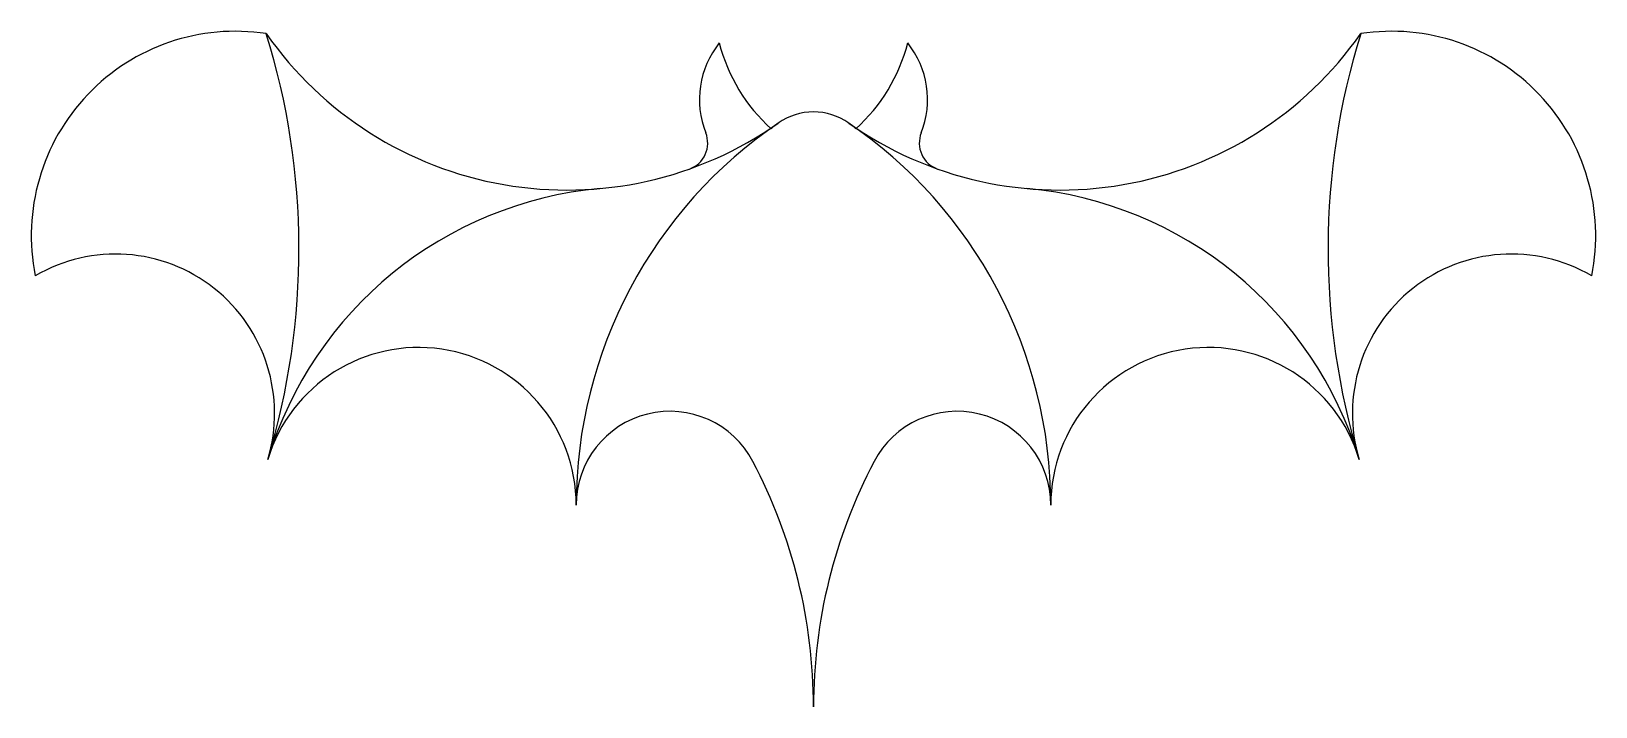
# Model space of a CAD drawing. Extents: x -192 to 192, y -131 to 35.
import ezdxf

# ---------------------------------------------------------------- set-up
doc = ezdxf.new("R2010")
doc.units = 0
doc.layers.add('MODELSKETCH_VISIBLE', color=7, linetype='CONTINUOUS')

msp = doc.modelspace()

# ---------------------------------------------------------------- linework, layer by layer
at = {"layer": 'MODELSKETCH_VISIBLE'}
for centre, radius, start, end in [((-141.7, -15.25), 50, 81.2829, 191.3828), ((141.7, -15.25), 50, 348.6172, 98.7171), ((-303.81, -18.6), 177.71, 343.1473, 17.273), ((-60.45, 85.86), 90, 215.051, 305.147), ((-5.89, 18.05), 22.08, 141.128, 201.7582), ((17.48, 42.09), 41.82, 194.0881, 228.3001), ((60.45, 85.86), 90, 234.853, 324.949), ((-17.48, 42.09), 41.82, 311.6999, 345.9119), ((5.89, 18.05), 22.08, 338.2418, 38.872), ((303.81, -18.6), 177.71, 162.727, 196.8527), ((55.01, -81.31), 113.17, 124.0802, 180), ((0, 0), 15, 125.147, 133.5864), ((0, 0), 15, 125.147, 133.5864), ((0, 0), 15, 90, 125.147), ((0, 0), 15, 54.853, 90), ((-55.01, -81.31), 113.17, 0, 55.9198), ((0, 0), 15, 46.4136, 54.853), ((0, 0), 15, 46.4136, 54.853), ((-32.66, 7.37), 6.74, 289.4937, 21.7582), ((32.66, 7.37), 6.74, 158.2418, 250.5063), ((-43.81, -97.36), 93.97, 95.1886, 163.1473), ((43.81, -97.36), 93.97, 16.8527, 84.8114), ((-171.07, -58.81), 39, 343.1473, 120.2577), ((171.07, -58.81), 39, 59.7423, 196.8527), ((-96.78, -81.31), 38.62, 0, 163.1473), ((96.78, -81.31), 38.62, 16.8527, 180), ((-35.18, -81.31), 22.99, 27.7522, 180), ((35.18, -81.31), 22.99, 0, 152.2478), ((-128.97, -130.66), 128.97, 0, 27.7522), ((128.97, -130.66), 128.97, 152.2478, 180)]:
    msp.add_arc(centre, radius, start, end, dxfattribs=at)

doc.saveas('drawing.dxf')
